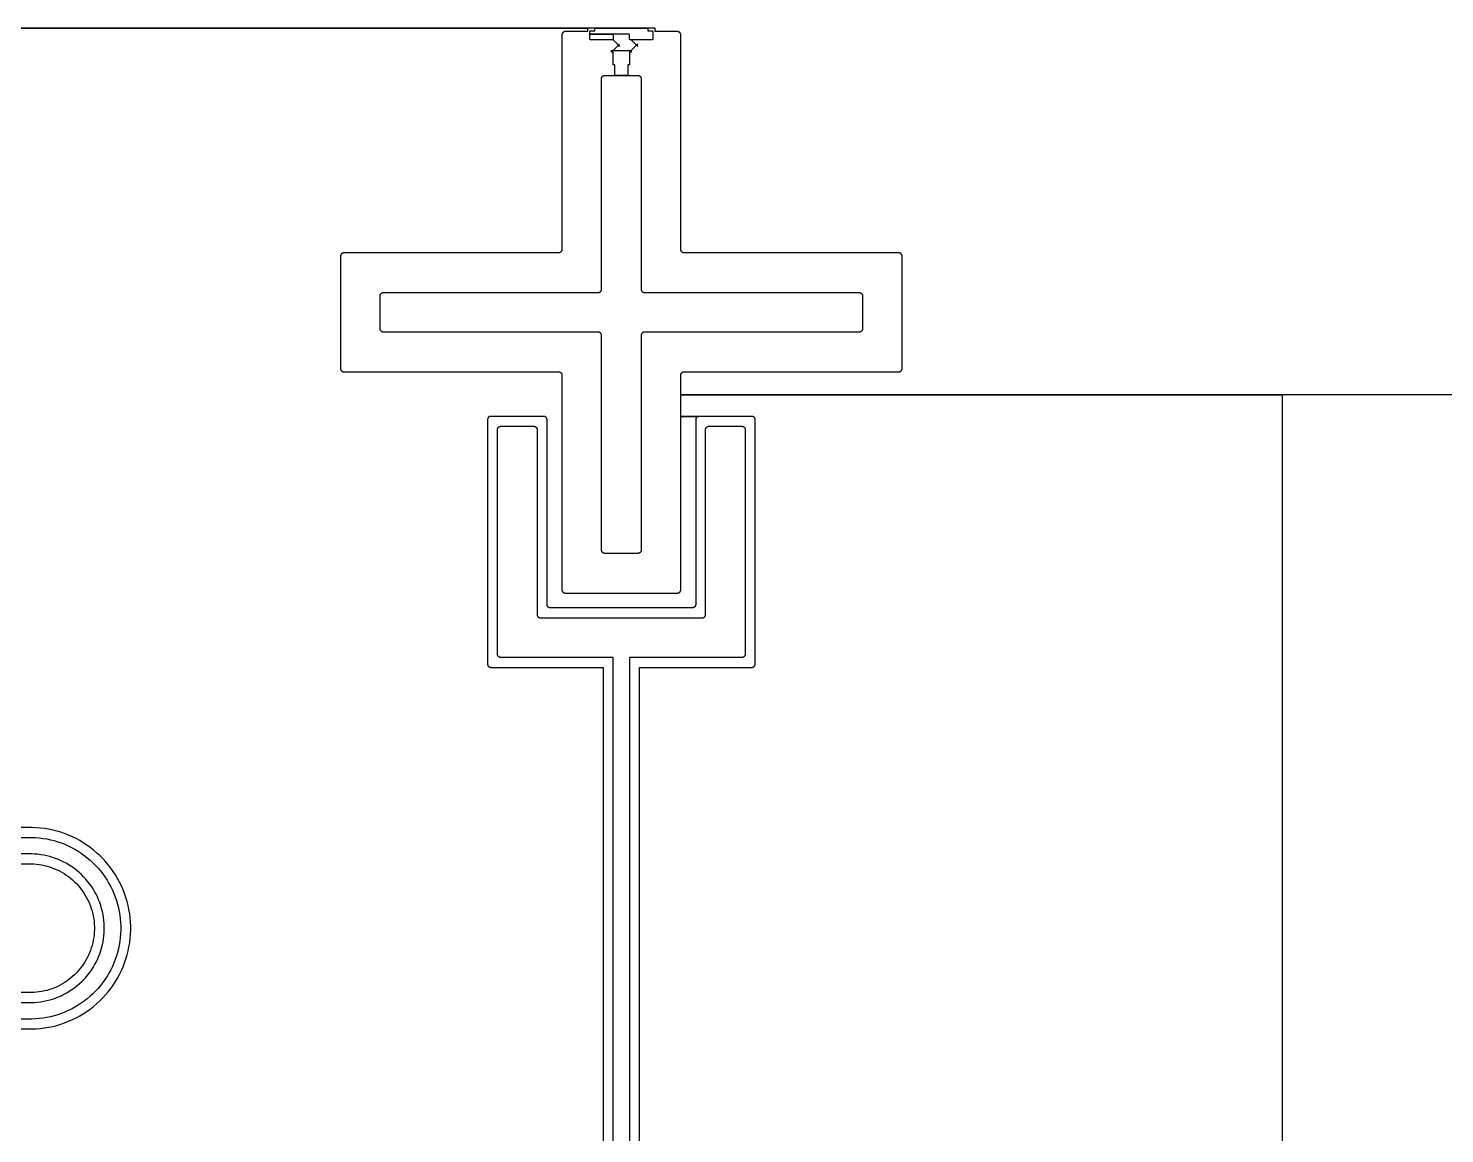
# Model space of a CAD drawing. Extents: x -3354 to 6958, y 9496 to 19808.
# Drawn here: x 4390 to 5247, y 15456 to 16125 of the extents above; entities that cross this region are included whole.
import ezdxf

# ---------------------------------------------------------------- set-up
doc = ezdxf.new("R2010")
doc.units = 0
doc.layers.add('L136D1_1t1_SIS_junction', color=2, linetype='CONTINUOUS')
doc.layers.add('L1D0', color=3, linetype='CONTINUOUS')

msp = doc.modelspace()

# ---------------------------------------------------------------- linework, layer by layer
at = {"layer": 'L136D1_1t1_SIS_junction'}
msp.add_lwpolyline([(4744.83, 16096.513), (4744.83, 16102.813), (4744.305, 16102.813), (4744.257, 16102.818), (4744.208, 16102.827), (4744.161, 16102.842), (4744.116, 16102.86), (4744.073, 16102.884), (4744.032, 16102.911), (4743.994, 16102.942), (4743.959, 16102.977), (4743.928, 16103.015), (4743.901, 16103.056), (4743.877, 16103.099), (4743.859, 16103.144), (4743.844, 16103.191), (4743.835, 16103.24), (4743.83, 16103.288), (4743.83, 16110.513), (4742.83, 16110.513), (4742.83, 16111.513), (4743.815, 16111.513), (4747.066, 16114.763), (4743.676, 16118.152), (4743.666, 16118.142), (4743.628, 16118.111), (4743.587, 16118.084), (4743.544, 16118.06), (4743.499, 16118.042), (4743.452, 16118.027), (4743.403, 16118.018), (4743.355, 16118.013), (4730.305, 16118.013), (4730.257, 16118.018), (4730.208, 16118.027), (4730.161, 16118.042), (4730.116, 16118.06), (4730.073, 16118.084), (4730.032, 16118.111), (4729.994, 16118.142), (4729.959, 16118.177), (4729.928, 16118.215), (4729.901, 16118.256), (4729.877, 16118.299), (4729.859, 16118.344), (4729.844, 16118.391), (4729.835, 16118.44), (4729.83, 16118.488), (4729.83, 16121.513), (4744.305, 16121.513), (4744.257, 16121.508), (4744.208, 16121.499), (4744.161, 16121.484), (4744.116, 16121.466), (4744.073, 16121.442), (4744.032, 16121.415), (4743.994, 16121.384), (4743.959, 16121.349), (4743.928, 16121.311), (4743.901, 16121.27), (4743.877, 16121.227), (4743.859, 16121.182), (4743.844, 16121.135), (4743.835, 16121.086), (4743.83, 16121.038), (4743.83, 16118.488), (4743.825, 16118.44), (4743.816, 16118.391), (4743.801, 16118.344), (4743.783, 16118.299), (4743.759, 16118.256), (4743.732, 16118.215), (4743.701, 16118.177), (4743.691, 16118.167), (4747.08, 16114.777), (4747.787, 16115.484), (4747.801, 16115.47), (4747.094, 16114.763), (4747.801, 16114.056), (4747.787, 16114.042), (4747.08, 16114.749), (4743.845, 16111.513), (4754.815, 16111.513), (4758.066, 16114.763), (4754.815, 16118.013), (4754.305, 16118.013), (4754.257, 16118.018), (4754.208, 16118.027), (4754.161, 16118.042), (4754.116, 16118.06), (4754.073, 16118.084), (4754.032, 16118.111), (4753.994, 16118.142), (4753.959, 16118.177), (4753.928, 16118.215), (4753.901, 16118.256), (4753.877, 16118.299), (4753.859, 16118.344), (4753.844, 16118.391), (4753.835, 16118.44), (4753.83, 16118.488), (4753.83, 16121.038), (4753.825, 16121.086), (4753.816, 16121.135), (4753.801, 16121.182), (4753.783, 16121.227), (4753.759, 16121.27), (4753.732, 16121.311), (4753.701, 16121.349), (4753.666, 16121.384), (4753.628, 16121.415), (4753.587, 16121.442), (4753.544, 16121.466), (4753.499, 16121.484), (4753.452, 16121.499), (4753.403, 16121.508), (4753.355, 16121.513), (4729.83, 16121.513), (4729.83, 16123.038), (4729.835, 16123.086), (4729.844, 16123.135), (4729.859, 16123.182), (4729.877, 16123.227), (4729.901, 16123.27), (4729.928, 16123.311), (4729.959, 16123.349), (4729.994, 16123.384), (4730.032, 16123.415), (4730.073, 16123.442), (4730.116, 16123.466), (4730.161, 16123.484), (4730.208, 16123.499), (4730.257, 16123.508), (4730.305, 16123.513), (4732.83, 16123.513), (4732.83, 16125.013), (4764.83, 16125.013), (4764.83, 16123.513), (4767.355, 16123.513), (4767.403, 16123.508), (4767.452, 16123.499), (4767.499, 16123.484), (4767.544, 16123.466), (4767.587, 16123.442), (4767.628, 16123.415), (4767.666, 16123.384), (4767.701, 16123.349), (4767.732, 16123.311), (4767.759, 16123.27), (4767.783, 16123.227), (4767.801, 16123.182), (4767.816, 16123.135), (4767.825, 16123.086), (4767.83, 16123.038), (4767.83, 16118.488), (4767.825, 16118.44), (4767.816, 16118.391), (4767.801, 16118.344), (4767.783, 16118.299), (4767.759, 16118.256), (4767.732, 16118.215), (4767.701, 16118.177), (4767.666, 16118.142), (4767.628, 16118.111), (4767.587, 16118.084), (4767.544, 16118.06), (4767.499, 16118.042), (4767.452, 16118.027), (4767.403, 16118.018), (4767.355, 16118.013), (4754.845, 16118.013), (4758.08, 16114.777), (4758.787, 16115.484), (4758.801, 16115.47), (4758.094, 16114.763), (4758.801, 16114.056), (4758.787, 16114.042), (4758.08, 16114.749), (4754.83, 16111.498), (4754.83, 16110.513), (4753.83, 16110.513), (4753.83, 16103.288), (4753.825, 16103.24), (4753.816, 16103.191), (4753.801, 16103.144), (4753.783, 16103.099), (4753.759, 16103.056), (4753.732, 16103.015), (4753.701, 16102.977), (4753.666, 16102.942), (4753.628, 16102.911), (4753.587, 16102.884), (4753.544, 16102.86), (4753.499, 16102.842), (4753.452, 16102.827), (4753.403, 16102.818), (4753.355, 16102.813), (4752.83, 16102.813), (4752.83, 16096.513)], close=True, dxfattribs=at)
at = {"layer": 'L1D0'}
for points in [[(6448.83, 15903.013), (4784.83, 15903.013), (4784.83, 15915.054), (4784.833, 15915.137), (4784.84, 15915.219), (4784.85, 15915.301), (4784.864, 15915.383), (4784.881, 15915.464), (4784.901, 15915.544), (4784.925, 15915.623), (4784.952, 15915.702), (4784.982, 15915.779), (4785.015, 15915.854), (4785.051, 15915.929), (4785.091, 15916.001), (4785.133, 15916.072), (4785.178, 15916.142), (4785.226, 15916.209), (4785.277, 15916.274), (4785.331, 15916.337), (4785.387, 15916.398), (4785.445, 15916.456), (4785.506, 15916.512), (4785.569, 15916.566), (4785.634, 15916.617), (4785.701, 15916.665), (4785.771, 15916.71), (4785.842, 15916.752), (4785.914, 15916.792), (4785.989, 15916.828), (4786.064, 15916.861), (4786.141, 15916.891), (4786.22, 15916.918), (4786.299, 15916.942), (4786.379, 15916.962), (4786.46, 15916.979), (4786.542, 15916.993), (4786.624, 15917.003), (4786.706, 15917.01), (4786.789, 15917.013), (4916.871, 15917.013), (4916.954, 15917.016), (4917.036, 15917.023), (4917.118, 15917.033), (4917.2, 15917.047), (4917.281, 15917.064), (4917.361, 15917.084), (4917.44, 15917.108), (4917.519, 15917.135), (4917.596, 15917.165), (4917.671, 15917.198), (4917.746, 15917.234), (4917.818, 15917.274), (4917.889, 15917.316), (4917.959, 15917.361), (4918.026, 15917.409), (4918.091, 15917.46), (4918.154, 15917.514), (4918.215, 15917.57), (4918.273, 15917.628), (4918.329, 15917.689), (4918.383, 15917.752), (4918.434, 15917.817), (4918.482, 15917.884), (4918.527, 15917.954), (4918.569, 15918.025), (4918.609, 15918.097), (4918.645, 15918.172), (4918.678, 15918.247), (4918.708, 15918.324), (4918.735, 15918.403), (4918.759, 15918.482), (4918.779, 15918.562), (4918.796, 15918.643), (4918.81, 15918.725), (4918.82, 15918.807), (4918.827, 15918.889), (4918.83, 15918.972), (4918.83, 15987.054), (4918.827, 15987.137), (4918.82, 15987.219), (4918.81, 15987.301), (4918.796, 15987.383), (4918.779, 15987.464), (4918.759, 15987.544), (4918.735, 15987.623), (4918.708, 15987.702), (4918.678, 15987.779), (4918.645, 15987.854), (4918.609, 15987.929), (4918.569, 15988.001), (4918.527, 15988.072), (4918.482, 15988.142), (4918.434, 15988.209), (4918.383, 15988.274), (4918.329, 15988.337), (4918.273, 15988.398), (4918.215, 15988.456), (4918.154, 15988.512), (4918.091, 15988.566), (4918.026, 15988.617), (4917.959, 15988.665), (4917.889, 15988.71), (4917.818, 15988.752), (4917.746, 15988.792), (4917.671, 15988.828), (4917.596, 15988.861), (4917.519, 15988.891), (4917.44, 15988.918), (4917.361, 15988.942), (4917.281, 15988.962), (4917.2, 15988.979), (4917.118, 15988.993), (4917.036, 15989.003), (4916.954, 15989.01), (4916.871, 15989.013), (4786.789, 15989.013), (4786.706, 15989.016), (4786.624, 15989.023), (4786.542, 15989.033), (4786.46, 15989.047), (4786.379, 15989.064), (4786.299, 15989.084), (4786.22, 15989.108), (4786.141, 15989.135), (4786.064, 15989.165), (4785.989, 15989.198), (4785.914, 15989.234), (4785.842, 15989.274), (4785.771, 15989.316), (4785.701, 15989.361), (4785.634, 15989.409), (4785.569, 15989.46), (4785.506, 15989.514), (4785.445, 15989.57), (4785.387, 15989.628), (4785.331, 15989.689), (4785.277, 15989.752), (4785.226, 15989.817), (4785.178, 15989.884), (4785.133, 15989.954), (4785.091, 15990.025), (4785.051, 15990.097), (4785.015, 15990.172), (4784.982, 15990.247), (4784.952, 15990.324), (4784.925, 15990.403), (4784.901, 15990.482), (4784.881, 15990.562), (4784.864, 15990.643), (4784.85, 15990.725), (4784.84, 15990.807), (4784.833, 15990.889), (4784.83, 15990.972), (4784.83, 16121.054), (4784.827, 16121.137), (4784.82, 16121.219), (4784.81, 16121.301), (4784.796, 16121.383), (4784.779, 16121.464), (4784.759, 16121.544), (4784.735, 16121.623), (4784.708, 16121.702), (4784.678, 16121.779), (4784.645, 16121.854), (4784.609, 16121.929), (4784.569, 16122.001), (4784.527, 16122.072), (4784.482, 16122.142), (4784.434, 16122.209), (4784.383, 16122.274), (4784.329, 16122.337), (4784.273, 16122.398), (4784.215, 16122.456), (4784.154, 16122.512), (4784.091, 16122.566), (4784.026, 16122.617), (4783.959, 16122.665), (4783.889, 16122.71), (4783.818, 16122.752), (4783.746, 16122.792), (4783.671, 16122.828), (4783.596, 16122.861), (4783.519, 16122.891), (4783.44, 16122.918), (4783.361, 16122.942), (4783.281, 16122.962), (4783.2, 16122.979), (4783.118, 16122.993), (4783.036, 16123.003), (4782.954, 16123.01), (4782.871, 16123.013), (4769.33, 16123.013), (4769.33, 16125.013), (-1190.17, 16125.013)], [(2769.33, 16125.013), (4728.33, 16125.013), (4728.33, 16123.013), (4714.789, 16123.013), (4714.706, 16123.01), (4714.624, 16123.003), (4714.542, 16122.993), (4714.46, 16122.979), (4714.379, 16122.962), (4714.299, 16122.942), (4714.22, 16122.918), (4714.141, 16122.891), (4714.064, 16122.861), (4713.989, 16122.828), (4713.914, 16122.792), (4713.842, 16122.752), (4713.771, 16122.71), (4713.701, 16122.665), (4713.634, 16122.617), (4713.569, 16122.566), (4713.506, 16122.512), (4713.445, 16122.456), (4713.387, 16122.398), (4713.331, 16122.337), (4713.277, 16122.274), (4713.226, 16122.209), (4713.178, 16122.142), (4713.133, 16122.072), (4713.091, 16122.001), (4713.051, 16121.929), (4713.015, 16121.854), (4712.982, 16121.779), (4712.952, 16121.702), (4712.925, 16121.623), (4712.901, 16121.544), (4712.881, 16121.464), (4712.864, 16121.383), (4712.85, 16121.301), (4712.84, 16121.219), (4712.833, 16121.137), (4712.83, 16121.054), (4712.83, 15990.972), (4712.827, 15990.889), (4712.82, 15990.807), (4712.81, 15990.725), (4712.796, 15990.643), (4712.779, 15990.562), (4712.759, 15990.482), (4712.735, 15990.403), (4712.708, 15990.324), (4712.678, 15990.247), (4712.645, 15990.172), (4712.609, 15990.097), (4712.569, 15990.025), (4712.527, 15989.954), (4712.482, 15989.884), (4712.434, 15989.817), (4712.383, 15989.752), (4712.329, 15989.689), (4712.273, 15989.628), (4712.215, 15989.57), (4712.154, 15989.514), (4712.091, 15989.46), (4712.026, 15989.409), (4711.959, 15989.361), (4711.889, 15989.316), (4711.818, 15989.274), (4711.746, 15989.234), (4711.671, 15989.198), (4711.596, 15989.165), (4711.519, 15989.135), (4711.44, 15989.108), (4711.361, 15989.084), (4711.281, 15989.064), (4711.2, 15989.047), (4711.118, 15989.033), (4711.036, 15989.023), (4710.954, 15989.016), (4710.871, 15989.013), (4580.789, 15989.013), (4580.706, 15989.01), (4580.624, 15989.003), (4580.542, 15988.993), (4580.46, 15988.979), (4580.379, 15988.962), (4580.299, 15988.942), (4580.22, 15988.918), (4580.141, 15988.891), (4580.064, 15988.861), (4579.989, 15988.828), (4579.914, 15988.792), (4579.842, 15988.752), (4579.771, 15988.71), (4579.701, 15988.665), (4579.634, 15988.617), (4579.569, 15988.566), (4579.506, 15988.512), (4579.445, 15988.456), (4579.387, 15988.398), (4579.331, 15988.337), (4579.277, 15988.274), (4579.226, 15988.209), (4579.178, 15988.142), (4579.133, 15988.072), (4579.091, 15988.001), (4579.051, 15987.929), (4579.015, 15987.854), (4578.982, 15987.779), (4578.952, 15987.702), (4578.925, 15987.623), (4578.901, 15987.544), (4578.881, 15987.464), (4578.864, 15987.383), (4578.85, 15987.301), (4578.84, 15987.219), (4578.833, 15987.137), (4578.83, 15987.054), (4578.83, 15918.972), (4578.833, 15918.889), (4578.84, 15918.807), (4578.85, 15918.725), (4578.864, 15918.643), (4578.881, 15918.562), (4578.901, 15918.482), (4578.925, 15918.403), (4578.952, 15918.324), (4578.982, 15918.247), (4579.015, 15918.172), (4579.051, 15918.097), (4579.091, 15918.025), (4579.133, 15917.954), (4579.178, 15917.884), (4579.226, 15917.817), (4579.277, 15917.752), (4579.331, 15917.689), (4579.387, 15917.628), (4579.445, 15917.57), (4579.506, 15917.514), (4579.569, 15917.46), (4579.634, 15917.409), (4579.701, 15917.361), (4579.771, 15917.316), (4579.842, 15917.274), (4579.914, 15917.234), (4579.989, 15917.198), (4580.064, 15917.165), (4580.141, 15917.135), (4580.22, 15917.108), (4580.299, 15917.084), (4580.379, 15917.064), (4580.46, 15917.047), (4580.542, 15917.033), (4580.624, 15917.023), (4580.706, 15917.016), (4580.789, 15917.013), (4710.871, 15917.013), (4710.954, 15917.01), (4711.036, 15917.003), (4711.118, 15916.993), (4711.2, 15916.979), (4711.281, 15916.962), (4711.361, 15916.942), (4711.44, 15916.918), (4711.519, 15916.891), (4711.596, 15916.861), (4711.671, 15916.828), (4711.746, 15916.792), (4711.818, 15916.752), (4711.889, 15916.71), (4711.959, 15916.665), (4712.026, 15916.617), (4712.091, 15916.566), (4712.154, 15916.512), (4712.215, 15916.456), (4712.273, 15916.398), (4712.329, 15916.337), (4712.383, 15916.274), (4712.434, 15916.209), (4712.482, 15916.142), (4712.527, 15916.072), (4712.569, 15916.001), (4712.609, 15915.929), (4712.645, 15915.854), (4712.678, 15915.779), (4712.708, 15915.702), (4712.735, 15915.623), (4712.759, 15915.544), (4712.779, 15915.464), (4712.796, 15915.383), (4712.81, 15915.301), (4712.82, 15915.219), (4712.827, 15915.137), (4712.83, 15915.054), (4712.83, 15784.972), (4712.833, 15784.889), (4712.84, 15784.807), (4712.85, 15784.725), (4712.864, 15784.643), (4712.881, 15784.562), (4712.901, 15784.482), (4712.925, 15784.403), (4712.952, 15784.324), (4712.982, 15784.247), (4713.015, 15784.172), (4713.051, 15784.097), (4713.091, 15784.025), (4713.133, 15783.954), (4713.178, 15783.884), (4713.226, 15783.817), (4713.277, 15783.752), (4713.331, 15783.689), (4713.387, 15783.628), (4713.445, 15783.57), (4713.506, 15783.514), (4713.569, 15783.46), (4713.634, 15783.409), (4713.701, 15783.361), (4713.771, 15783.316), (4713.842, 15783.274), (4713.914, 15783.234), (4713.989, 15783.198), (4714.064, 15783.165), (4714.141, 15783.135), (4714.22, 15783.108), (4714.299, 15783.084), (4714.379, 15783.064), (4714.46, 15783.047), (4714.542, 15783.033), (4714.624, 15783.023), (4714.706, 15783.016), (4714.789, 15783.013), (4782.871, 15783.013), (4782.954, 15783.016), (4783.036, 15783.023), (4783.118, 15783.033), (4783.2, 15783.047), (4783.281, 15783.064), (4783.361, 15783.084), (4783.44, 15783.108), (4783.519, 15783.135), (4783.596, 15783.165), (4783.671, 15783.198), (4783.746, 15783.234), (4783.818, 15783.274), (4783.889, 15783.316), (4783.959, 15783.361), (4784.026, 15783.409), (4784.091, 15783.46), (4784.154, 15783.514), (4784.215, 15783.57), (4784.273, 15783.628), (4784.329, 15783.689), (4784.383, 15783.752), (4784.434, 15783.817), (4784.482, 15783.884), (4784.527, 15783.954), (4784.569, 15784.025), (4784.609, 15784.097), (4784.645, 15784.172), (4784.678, 15784.247), (4784.708, 15784.324), (4784.735, 15784.403), (4784.759, 15784.482), (4784.779, 15784.562), (4784.796, 15784.643), (4784.81, 15784.725), (4784.82, 15784.807), (4784.827, 15784.889), (4784.83, 15784.972), (4784.83, 15890.013), (4795.789, 15890.013), (4795.706, 15890.01), (4795.624, 15890.003), (4795.542, 15889.993), (4795.46, 15889.979), (4795.379, 15889.962), (4795.299, 15889.942), (4795.22, 15889.918), (4795.141, 15889.891), (4795.064, 15889.861), (4794.989, 15889.828), (4794.914, 15889.792), (4794.842, 15889.752), (4794.771, 15889.71), (4794.701, 15889.665), (4794.634, 15889.617), (4794.569, 15889.566), (4794.506, 15889.512), (4794.445, 15889.456), (4794.387, 15889.398), (4794.331, 15889.337), (4794.277, 15889.274), (4794.226, 15889.209), (4794.178, 15889.142), (4794.133, 15889.072), (4794.091, 15889.001), (4794.051, 15888.929), (4794.015, 15888.854), (4793.982, 15888.779), (4793.952, 15888.702), (4793.925, 15888.623), (4793.901, 15888.544), (4793.881, 15888.464), (4793.864, 15888.383), (4793.85, 15888.301), (4793.84, 15888.219), (4793.833, 15888.137), (4793.83, 15888.054), (4793.83, 15775.972), (4793.827, 15775.889), (4793.82, 15775.807), (4793.81, 15775.725), (4793.796, 15775.643), (4793.779, 15775.562), (4793.759, 15775.482), (4793.735, 15775.403), (4793.708, 15775.324), (4793.678, 15775.247), (4793.645, 15775.172), (4793.609, 15775.097), (4793.569, 15775.025), (4793.527, 15774.954), (4793.482, 15774.884), (4793.434, 15774.817), (4793.383, 15774.752), (4793.329, 15774.689), (4793.273, 15774.628), (4793.215, 15774.57), (4793.154, 15774.514), (4793.091, 15774.46), (4793.026, 15774.409), (4792.959, 15774.361), (4792.889, 15774.316), (4792.818, 15774.274), (4792.746, 15774.234), (4792.671, 15774.198), (4792.596, 15774.165), (4792.519, 15774.135), (4792.44, 15774.108), (4792.361, 15774.084), (4792.281, 15774.064), (4792.2, 15774.047), (4792.118, 15774.033), (4792.036, 15774.023), (4791.954, 15774.016), (4791.871, 15774.013), (4705.789, 15774.013), (4705.706, 15774.016), (4705.624, 15774.023), (4705.542, 15774.033), (4705.46, 15774.047), (4705.379, 15774.064), (4705.299, 15774.084), (4705.22, 15774.108), (4705.141, 15774.135), (4705.064, 15774.165), (4704.989, 15774.198), (4704.914, 15774.234), (4704.842, 15774.274), (4704.771, 15774.316), (4704.701, 15774.361), (4704.634, 15774.409), (4704.569, 15774.46), (4704.506, 15774.514), (4704.445, 15774.57), (4704.387, 15774.628), (4704.331, 15774.689), (4704.277, 15774.752), (4704.226, 15774.817), (4704.178, 15774.884), (4704.133, 15774.954), (4704.091, 15775.025), (4704.051, 15775.097), (4704.015, 15775.172), (4703.982, 15775.247), (4703.952, 15775.324), (4703.925, 15775.403), (4703.901, 15775.482), (4703.881, 15775.562), (4703.864, 15775.643), (4703.85, 15775.725), (4703.84, 15775.807), (4703.833, 15775.889), (4703.83, 15775.972), (4703.83, 15888.054), (4703.827, 15888.137), (4703.82, 15888.219), (4703.81, 15888.301), (4703.796, 15888.383), (4703.779, 15888.464), (4703.759, 15888.544), (4703.735, 15888.623), (4703.708, 15888.702), (4703.678, 15888.779), (4703.645, 15888.854), (4703.609, 15888.929), (4703.569, 15889.001), (4703.527, 15889.072), (4703.482, 15889.142), (4703.434, 15889.209), (4703.383, 15889.274), (4703.329, 15889.337), (4703.273, 15889.398), (4703.215, 15889.456), (4703.154, 15889.512), (4703.091, 15889.566), (4703.026, 15889.617), (4702.959, 15889.665), (4702.889, 15889.71), (4702.818, 15889.752), (4702.746, 15889.792), (4702.671, 15889.828), (4702.596, 15889.861), (4702.519, 15889.891), (4702.44, 15889.918), (4702.361, 15889.942), (4702.281, 15889.962), (4702.2, 15889.979), (4702.118, 15889.993), (4702.036, 15890.003), (4701.954, 15890.01), (4701.871, 15890.013), (4669.789, 15890.013), (4669.706, 15890.01), (4669.624, 15890.003), (4669.542, 15889.993), (4669.46, 15889.979), (4669.379, 15889.962), (4669.299, 15889.942), (4669.22, 15889.918), (4669.141, 15889.891), (4669.064, 15889.861), (4668.989, 15889.828), (4668.914, 15889.792), (4668.842, 15889.752), (4668.771, 15889.71), (4668.701, 15889.665), (4668.634, 15889.617), (4668.569, 15889.566), (4668.506, 15889.512), (4668.445, 15889.456), (4668.387, 15889.398), (4668.331, 15889.337), (4668.277, 15889.274), (4668.226, 15889.209), (4668.178, 15889.142), (4668.133, 15889.072), (4668.091, 15889.001), (4668.051, 15888.929), (4668.015, 15888.854), (4667.982, 15888.779), (4667.952, 15888.702), (4667.925, 15888.623), (4667.901, 15888.544), (4667.881, 15888.464), (4667.864, 15888.383), (4667.85, 15888.301), (4667.84, 15888.219), (4667.833, 15888.137), (4667.83, 15888.054), (4667.83, 15739.972), (4667.833, 15739.889), (4667.84, 15739.807), (4667.85, 15739.725), (4667.864, 15739.643), (4667.881, 15739.562), (4667.901, 15739.482), (4667.925, 15739.403), (4667.952, 15739.324), (4667.982, 15739.247), (4668.015, 15739.172), (4668.051, 15739.097), (4668.091, 15739.025), (4668.133, 15738.954), (4668.178, 15738.884), (4668.226, 15738.817), (4668.277, 15738.752), (4668.331, 15738.689), (4668.387, 15738.628), (4668.445, 15738.57), (4668.506, 15738.514), (4668.569, 15738.46), (4668.634, 15738.409), (4668.701, 15738.361), (4668.771, 15738.316), (4668.842, 15738.274), (4668.914, 15738.234), (4668.989, 15738.198), (4669.064, 15738.165), (4669.141, 15738.135), (4669.22, 15738.108), (4669.299, 15738.084), (4669.379, 15738.064), (4669.46, 15738.047), (4669.542, 15738.033), (4669.624, 15738.023), (4669.706, 15738.016), (4669.789, 15738.013), (4737.83, 15738.013), (4737.83, 14729.207)], [(4759.83, 14728.752), (4759.83, 15738.013), (4827.871, 15738.013), (4827.954, 15738.016), (4828.036, 15738.023), (4828.118, 15738.033), (4828.2, 15738.047), (4828.281, 15738.064), (4828.361, 15738.084), (4828.44, 15738.108), (4828.519, 15738.135), (4828.596, 15738.165), (4828.671, 15738.198), (4828.746, 15738.234), (4828.818, 15738.274), (4828.889, 15738.316), (4828.959, 15738.361), (4829.026, 15738.409), (4829.091, 15738.46), (4829.154, 15738.514), (4829.215, 15738.57), (4829.273, 15738.628), (4829.329, 15738.689), (4829.383, 15738.752), (4829.434, 15738.817), (4829.482, 15738.884), (4829.527, 15738.954), (4829.569, 15739.025), (4829.609, 15739.097), (4829.645, 15739.172), (4829.678, 15739.247), (4829.708, 15739.324), (4829.735, 15739.403), (4829.759, 15739.482), (4829.779, 15739.562), (4829.796, 15739.643), (4829.81, 15739.725), (4829.82, 15739.807), (4829.827, 15739.889), (4829.83, 15739.972), (4829.83, 15888.054), (4829.827, 15888.137), (4829.82, 15888.219), (4829.81, 15888.301), (4829.796, 15888.383), (4829.779, 15888.464), (4829.759, 15888.544), (4829.735, 15888.623), (4829.708, 15888.702), (4829.678, 15888.779), (4829.645, 15888.854), (4829.609, 15888.929), (4829.569, 15889.001), (4829.527, 15889.072), (4829.482, 15889.142), (4829.434, 15889.209), (4829.383, 15889.274), (4829.329, 15889.337), (4829.273, 15889.398), (4829.215, 15889.456), (4829.154, 15889.512), (4829.091, 15889.566), (4829.026, 15889.617), (4828.959, 15889.665), (4828.889, 15889.71), (4828.818, 15889.752), (4828.746, 15889.792), (4828.671, 15889.828), (4828.596, 15889.861), (4828.519, 15889.891), (4828.44, 15889.918), (4828.361, 15889.942), (4828.281, 15889.962), (4828.2, 15889.979), (4828.118, 15889.993), (4828.036, 15890.003), (4827.954, 15890.01), (4827.871, 15890.013), (4784.83, 15890.013), (4784.83, 15903.013), (5148.83, 15903.013), (5148.83, 13403.013)], [(4743.83, 14729.083), (4743.83, 15744.013), (4675.789, 15744.013), (4675.706, 15744.016), (4675.624, 15744.023), (4675.542, 15744.033), (4675.46, 15744.047), (4675.379, 15744.064), (4675.299, 15744.084), (4675.22, 15744.108), (4675.141, 15744.135), (4675.064, 15744.165), (4674.989, 15744.198), (4674.914, 15744.234), (4674.842, 15744.274), (4674.771, 15744.316), (4674.701, 15744.361), (4674.634, 15744.409), (4674.569, 15744.46), (4674.506, 15744.514), (4674.445, 15744.57), (4674.387, 15744.628), (4674.331, 15744.689), (4674.277, 15744.752), (4674.226, 15744.817), (4674.178, 15744.884), (4674.133, 15744.954), (4674.091, 15745.025), (4674.051, 15745.097), (4674.015, 15745.172), (4673.982, 15745.247), (4673.952, 15745.324), (4673.925, 15745.403), (4673.901, 15745.482), (4673.881, 15745.562), (4673.864, 15745.643), (4673.85, 15745.725), (4673.84, 15745.807), (4673.833, 15745.889), (4673.83, 15745.972), (4673.83, 15882.054), (4673.833, 15882.137), (4673.84, 15882.219), (4673.85, 15882.301), (4673.864, 15882.383), (4673.881, 15882.464), (4673.901, 15882.544), (4673.925, 15882.623), (4673.952, 15882.702), (4673.982, 15882.779), (4674.015, 15882.854), (4674.051, 15882.929), (4674.091, 15883.001), (4674.133, 15883.072), (4674.178, 15883.142), (4674.226, 15883.209), (4674.277, 15883.274), (4674.331, 15883.337), (4674.387, 15883.398), (4674.445, 15883.456), (4674.506, 15883.512), (4674.569, 15883.566), (4674.634, 15883.617), (4674.701, 15883.665), (4674.771, 15883.71), (4674.842, 15883.752), (4674.914, 15883.792), (4674.989, 15883.828), (4675.064, 15883.861), (4675.141, 15883.891), (4675.22, 15883.918), (4675.299, 15883.942), (4675.379, 15883.962), (4675.46, 15883.979), (4675.542, 15883.993), (4675.624, 15884.003), (4675.706, 15884.01), (4675.789, 15884.013), (4695.871, 15884.013), (4695.954, 15884.01), (4696.036, 15884.003), (4696.118, 15883.993), (4696.2, 15883.979), (4696.281, 15883.962), (4696.361, 15883.942), (4696.44, 15883.918), (4696.519, 15883.891), (4696.596, 15883.861), (4696.671, 15883.828), (4696.746, 15883.792), (4696.818, 15883.752), (4696.889, 15883.71), (4696.959, 15883.665), (4697.026, 15883.617), (4697.091, 15883.566), (4697.154, 15883.512), (4697.215, 15883.456), (4697.273, 15883.398), (4697.329, 15883.337), (4697.383, 15883.274), (4697.434, 15883.209), (4697.482, 15883.142), (4697.527, 15883.072), (4697.569, 15883.001), (4697.609, 15882.929), (4697.645, 15882.854), (4697.678, 15882.779), (4697.708, 15882.702), (4697.735, 15882.623), (4697.759, 15882.544), (4697.779, 15882.464), (4697.796, 15882.383), (4697.81, 15882.301), (4697.82, 15882.219), (4697.827, 15882.137), (4697.83, 15882.054), (4697.83, 15769.972), (4697.833, 15769.889), (4697.84, 15769.807), (4697.85, 15769.725), (4697.864, 15769.643), (4697.881, 15769.562), (4697.901, 15769.482), (4697.925, 15769.403), (4697.952, 15769.324), (4697.982, 15769.247), (4698.015, 15769.172), (4698.051, 15769.097), (4698.091, 15769.025), (4698.133, 15768.954), (4698.178, 15768.884), (4698.226, 15768.817), (4698.277, 15768.752), (4698.331, 15768.689), (4698.387, 15768.628), (4698.445, 15768.57), (4698.506, 15768.514), (4698.569, 15768.46), (4698.634, 15768.409), (4698.701, 15768.361), (4698.771, 15768.316), (4698.842, 15768.274), (4698.914, 15768.234), (4698.989, 15768.198), (4699.064, 15768.165), (4699.141, 15768.135), (4699.22, 15768.108), (4699.299, 15768.084), (4699.379, 15768.064), (4699.46, 15768.047), (4699.542, 15768.033), (4699.624, 15768.023), (4699.706, 15768.016), (4699.789, 15768.013), (4797.871, 15768.013), (4797.954, 15768.016), (4798.036, 15768.023), (4798.118, 15768.033), (4798.2, 15768.047), (4798.281, 15768.064), (4798.361, 15768.084), (4798.44, 15768.108), (4798.519, 15768.135), (4798.596, 15768.165), (4798.671, 15768.198), (4798.746, 15768.234), (4798.818, 15768.274), (4798.889, 15768.316), (4798.959, 15768.361), (4799.026, 15768.409), (4799.091, 15768.46), (4799.154, 15768.514), (4799.215, 15768.57), (4799.273, 15768.628), (4799.329, 15768.689), (4799.383, 15768.752), (4799.434, 15768.817), (4799.482, 15768.884), (4799.527, 15768.954), (4799.569, 15769.025), (4799.609, 15769.097), (4799.645, 15769.172), (4799.678, 15769.247), (4799.708, 15769.324), (4799.735, 15769.403), (4799.759, 15769.482), (4799.779, 15769.562), (4799.796, 15769.643), (4799.81, 15769.725), (4799.82, 15769.807), (4799.827, 15769.889), (4799.83, 15769.972), (4799.83, 15882.054), (4799.833, 15882.137), (4799.84, 15882.219), (4799.85, 15882.301), (4799.864, 15882.383), (4799.881, 15882.464), (4799.901, 15882.544), (4799.925, 15882.623), (4799.952, 15882.702), (4799.982, 15882.779), (4800.015, 15882.854), (4800.051, 15882.929), (4800.091, 15883.001), (4800.133, 15883.072), (4800.178, 15883.142), (4800.226, 15883.209), (4800.277, 15883.274), (4800.331, 15883.337), (4800.387, 15883.398), (4800.445, 15883.456), (4800.506, 15883.512), (4800.569, 15883.566), (4800.634, 15883.617), (4800.701, 15883.665), (4800.771, 15883.71), (4800.842, 15883.752), (4800.914, 15883.792), (4800.989, 15883.828), (4801.064, 15883.861), (4801.141, 15883.891), (4801.22, 15883.918), (4801.299, 15883.942), (4801.379, 15883.962), (4801.46, 15883.979), (4801.542, 15883.993), (4801.624, 15884.003), (4801.706, 15884.01), (4801.789, 15884.013), (4821.871, 15884.013), (4821.954, 15884.01), (4822.036, 15884.003), (4822.118, 15883.993), (4822.2, 15883.979), (4822.281, 15883.962), (4822.361, 15883.942), (4822.44, 15883.918), (4822.519, 15883.891), (4822.596, 15883.861), (4822.671, 15883.828), (4822.746, 15883.792), (4822.818, 15883.752), (4822.889, 15883.71), (4822.959, 15883.665), (4823.026, 15883.617), (4823.091, 15883.566), (4823.154, 15883.512), (4823.215, 15883.456), (4823.273, 15883.398), (4823.329, 15883.337), (4823.383, 15883.274), (4823.434, 15883.209), (4823.482, 15883.142), (4823.527, 15883.072), (4823.569, 15883.001), (4823.609, 15882.929), (4823.645, 15882.854), (4823.678, 15882.779), (4823.708, 15882.702), (4823.735, 15882.623), (4823.759, 15882.544), (4823.779, 15882.464), (4823.796, 15882.383), (4823.81, 15882.301), (4823.82, 15882.219), (4823.827, 15882.137), (4823.83, 15882.054), (4823.83, 15745.972), (4823.827, 15745.889), (4823.82, 15745.807), (4823.81, 15745.725), (4823.796, 15745.643), (4823.779, 15745.562), (4823.759, 15745.482), (4823.735, 15745.403), (4823.708, 15745.324), (4823.678, 15745.247), (4823.645, 15745.172), (4823.609, 15745.097), (4823.569, 15745.025), (4823.527, 15744.954), (4823.482, 15744.884), (4823.434, 15744.817), (4823.383, 15744.752), (4823.329, 15744.689), (4823.273, 15744.628), (4823.215, 15744.57), (4823.154, 15744.514), (4823.091, 15744.46), (4823.026, 15744.409), (4822.959, 15744.361), (4822.889, 15744.316), (4822.818, 15744.274), (4822.746, 15744.234), (4822.671, 15744.198), (4822.596, 15744.165), (4822.519, 15744.135), (4822.44, 15744.108), (4822.361, 15744.084), (4822.281, 15744.064), (4822.2, 15744.047), (4822.118, 15744.033), (4822.036, 15744.023), (4821.954, 15744.016), (4821.871, 15744.013), (4753.83, 15744.013), (4753.83, 14728.876)], [(4297.9, 15635.013), (4391.916, 15635.013), (4394.188, 15634.919), (4396.454, 15634.731), (4398.71, 15634.45), (4400.953, 15634.076), (4403.179, 15633.609), (4405.383, 15633.051), (4407.562, 15632.402), (4409.713, 15631.664), (4411.831, 15630.837), (4413.913, 15629.924), (4415.956, 15628.925), (4417.956, 15627.843), (4419.909, 15626.679), (4421.813, 15625.435), (4423.664, 15624.114), (4425.458, 15622.717), (4427.193, 15621.248), (4428.866, 15619.708), (4430.474, 15618.1), (4432.014, 15616.427), (4433.483, 15614.692), (4434.88, 15612.898), (4436.201, 15611.047), (4437.445, 15609.143), (4438.609, 15607.19), (4439.691, 15605.19), (4440.69, 15603.147), (4441.603, 15601.065), (4442.43, 15598.947), (4443.168, 15596.796), (4443.817, 15594.617), (4444.375, 15592.413), (4444.842, 15590.187), (4445.216, 15587.944), (4445.497, 15585.688), (4445.685, 15583.422), (4445.779, 15581.15), (4445.779, 15578.876), (4445.685, 15576.604), (4445.497, 15574.338), (4445.216, 15572.082), (4444.842, 15569.839), (4444.375, 15567.613), (4443.817, 15565.409), (4443.168, 15563.23), (4442.43, 15561.079), (4441.603, 15558.961), (4440.69, 15556.879), (4439.691, 15554.836), (4438.609, 15552.836), (4437.445, 15550.883), (4436.201, 15548.979), (4434.88, 15547.128), (4433.483, 15545.334), (4432.014, 15543.599), (4430.474, 15541.926), (4428.866, 15540.318), (4427.193, 15538.778), (4425.458, 15537.309), (4423.664, 15535.912), (4421.813, 15534.591), (4419.909, 15533.347), (4417.956, 15532.183), (4415.956, 15531.101), (4413.913, 15530.102), (4411.831, 15529.189), (4409.713, 15528.362), (4407.562, 15527.624), (4405.383, 15526.975), (4403.179, 15526.417), (4400.953, 15525.95), (4398.71, 15525.576), (4396.454, 15525.295), (4394.188, 15525.107), (4391.916, 15525.013), (4105.951, 15525.013)], [(4106.075, 15519.013), (4392.04, 15519.013), (4394.56, 15519.117), (4397.073, 15519.325), (4399.576, 15519.637), (4402.063, 15520.053), (4404.531, 15520.57), (4406.976, 15521.189), (4409.393, 15521.909), (4411.778, 15522.728), (4414.128, 15523.644), (4416.437, 15524.657), (4418.703, 15525.765), (4420.921, 15526.965), (4423.087, 15528.256), (4425.198, 15529.636), (4427.251, 15531.101), (4429.241, 15532.65), (4431.165, 15534.28), (4433.021, 15535.988), (4434.804, 15537.771), (4436.512, 15539.627), (4438.142, 15541.551), (4439.691, 15543.541), (4441.156, 15545.594), (4442.536, 15547.705), (4443.827, 15549.871), (4445.027, 15552.089), (4446.135, 15554.355), (4447.148, 15556.664), (4448.064, 15559.014), (4448.883, 15561.399), (4449.603, 15563.816), (4450.222, 15566.261), (4450.739, 15568.729), (4451.155, 15571.216), (4451.467, 15573.719), (4451.675, 15576.232), (4451.779, 15578.752), (4451.779, 15581.274), (4451.675, 15583.794), (4451.467, 15586.307), (4451.155, 15588.81), (4450.739, 15591.297), (4450.222, 15593.765), (4449.603, 15596.21), (4448.883, 15598.627), (4448.064, 15601.012), (4447.148, 15603.362), (4446.135, 15605.671), (4445.027, 15607.937), (4443.827, 15610.155), (4442.536, 15612.321), (4441.156, 15614.432), (4439.691, 15616.485), (4438.142, 15618.475), (4436.512, 15620.399), (4434.804, 15622.255), (4433.021, 15624.038), (4431.165, 15625.746), (4429.241, 15627.376), (4427.251, 15628.925), (4425.198, 15630.39), (4423.087, 15631.77), (4420.921, 15633.061), (4418.703, 15634.261), (4416.437, 15635.369), (4414.128, 15636.382), (4411.778, 15637.298), (4409.393, 15638.117), (4406.976, 15638.837), (4404.531, 15639.456), (4402.063, 15639.973), (4399.576, 15640.389), (4397.073, 15640.701), (4394.56, 15640.909), (4392.04, 15641.013), (4298.024, 15641.013)], [(4105.744, 15535.013), (4391.709, 15535.013), (4393.568, 15535.09), (4395.422, 15535.244), (4397.268, 15535.474), (4399.103, 15535.78), (4400.924, 15536.162), (4402.728, 15536.618), (4404.511, 15537.149), (4406.27, 15537.753), (4408.003, 15538.43), (4409.707, 15539.177), (4411.379, 15539.994), (4413.015, 15540.879), (4414.613, 15541.832), (4416.17, 15542.849), (4417.685, 15543.93), (4419.153, 15545.073), (4420.572, 15546.275), (4421.941, 15547.535), (4423.257, 15548.851), (4424.517, 15550.22), (4425.719, 15551.639), (4426.862, 15553.107), (4427.943, 15554.622), (4428.96, 15556.179), (4429.913, 15557.777), (4430.798, 15559.413), (4431.615, 15561.085), (4432.362, 15562.789), (4433.039, 15564.522), (4433.643, 15566.281), (4434.174, 15568.064), (4434.63, 15569.868), (4435.012, 15571.689), (4435.318, 15573.524), (4435.548, 15575.37), (4435.702, 15577.224), (4435.779, 15579.083), (4435.779, 15580.943), (4435.702, 15582.802), (4435.548, 15584.656), (4435.318, 15586.502), (4435.012, 15588.337), (4434.63, 15590.158), (4434.174, 15591.962), (4433.643, 15593.745), (4433.039, 15595.504), (4432.362, 15597.237), (4431.615, 15598.941), (4430.798, 15600.613), (4429.913, 15602.249), (4428.96, 15603.847), (4427.943, 15605.404), (4426.862, 15606.919), (4425.719, 15608.387), (4424.517, 15609.806), (4423.257, 15611.175), (4421.941, 15612.491), (4420.572, 15613.751), (4419.153, 15614.953), (4417.685, 15616.096), (4416.17, 15617.177), (4414.613, 15618.194), (4413.015, 15619.147), (4411.379, 15620.032), (4409.707, 15620.849), (4408.003, 15621.596), (4406.27, 15622.273), (4404.511, 15622.877), (4402.728, 15623.408), (4400.924, 15623.864), (4399.103, 15624.246), (4397.268, 15624.552), (4395.422, 15624.782), (4393.568, 15624.936), (4391.709, 15625.013), (4297.693, 15625.013)], [(4297.569, 15619.013), (4391.585, 15619.013), (4393.196, 15618.946), (4394.803, 15618.813), (4396.403, 15618.614), (4397.993, 15618.348), (4399.571, 15618.018), (4401.134, 15617.622), (4402.68, 15617.162), (4404.205, 15616.638), (4405.707, 15616.052), (4407.183, 15615.404), (4408.632, 15614.696), (4410.05, 15613.929), (4411.435, 15613.103), (4412.785, 15612.222), (4414.097, 15611.285), (4415.369, 15610.294), (4416.6, 15609.252), (4417.786, 15608.16), (4418.926, 15607.02), (4420.018, 15605.834), (4421.06, 15604.603), (4422.051, 15603.331), (4422.988, 15602.019), (4423.869, 15600.669), (4424.695, 15599.284), (4425.462, 15597.866), (4426.17, 15596.417), (4426.818, 15594.941), (4427.404, 15593.439), (4427.928, 15591.914), (4428.388, 15590.368), (4428.784, 15588.805), (4429.114, 15587.227), (4429.38, 15585.637), (4429.579, 15584.037), (4429.712, 15582.43), (4429.779, 15580.819), (4429.779, 15579.207), (4429.712, 15577.596), (4429.579, 15575.989), (4429.38, 15574.389), (4429.114, 15572.799), (4428.784, 15571.221), (4428.388, 15569.658), (4427.928, 15568.112), (4427.404, 15566.587), (4426.818, 15565.085), (4426.17, 15563.609), (4425.462, 15562.16), (4424.695, 15560.742), (4423.869, 15559.357), (4422.988, 15558.007), (4422.051, 15556.695), (4421.06, 15555.423), (4420.018, 15554.192), (4418.926, 15553.006), (4417.786, 15551.866), (4416.6, 15550.774), (4415.369, 15549.732), (4414.097, 15548.741), (4412.785, 15547.804), (4411.435, 15546.923), (4410.05, 15546.097), (4408.632, 15545.33), (4407.183, 15544.622), (4405.707, 15543.974), (4404.205, 15543.388), (4402.68, 15542.864), (4401.134, 15542.404), (4399.571, 15542.008), (4397.993, 15541.678), (4396.403, 15541.412), (4394.803, 15541.213), (4393.196, 15541.08), (4391.585, 15541.013), (4105.62, 15541.013)]]:
    msp.add_lwpolyline(points, dxfattribs=at)
msp.add_lwpolyline([(4738.789, 15807.013), (4738.706, 15807.016), (4738.624, 15807.023), (4738.542, 15807.033), (4738.46, 15807.047), (4738.379, 15807.064), (4738.299, 15807.084), (4738.22, 15807.108), (4738.141, 15807.135), (4738.064, 15807.165), (4737.989, 15807.198), (4737.914, 15807.234), (4737.842, 15807.274), (4737.771, 15807.316), (4737.701, 15807.361), (4737.634, 15807.409), (4737.569, 15807.46), (4737.506, 15807.514), (4737.445, 15807.57), (4737.387, 15807.628), (4737.331, 15807.689), (4737.277, 15807.752), (4737.226, 15807.817), (4737.178, 15807.884), (4737.133, 15807.954), (4737.091, 15808.025), (4737.051, 15808.097), (4737.015, 15808.172), (4736.982, 15808.247), (4736.952, 15808.324), (4736.925, 15808.403), (4736.901, 15808.482), (4736.881, 15808.562), (4736.864, 15808.643), (4736.85, 15808.725), (4736.84, 15808.807), (4736.833, 15808.889), (4736.83, 15808.972), (4736.83, 15939.054), (4736.827, 15939.137), (4736.82, 15939.219), (4736.81, 15939.301), (4736.796, 15939.383), (4736.779, 15939.464), (4736.759, 15939.544), (4736.735, 15939.623), (4736.708, 15939.702), (4736.678, 15939.779), (4736.645, 15939.854), (4736.609, 15939.929), (4736.569, 15940.001), (4736.527, 15940.072), (4736.482, 15940.142), (4736.434, 15940.209), (4736.383, 15940.274), (4736.329, 15940.337), (4736.273, 15940.398), (4736.215, 15940.456), (4736.154, 15940.512), (4736.091, 15940.566), (4736.026, 15940.617), (4735.959, 15940.665), (4735.889, 15940.71), (4735.818, 15940.752), (4735.746, 15940.792), (4735.671, 15940.828), (4735.596, 15940.861), (4735.519, 15940.891), (4735.44, 15940.918), (4735.361, 15940.942), (4735.281, 15940.962), (4735.2, 15940.979), (4735.118, 15940.993), (4735.036, 15941.003), (4734.954, 15941.01), (4734.871, 15941.013), (4604.789, 15941.013), (4604.706, 15941.016), (4604.624, 15941.023), (4604.542, 15941.033), (4604.46, 15941.047), (4604.379, 15941.064), (4604.299, 15941.084), (4604.22, 15941.108), (4604.141, 15941.135), (4604.064, 15941.165), (4603.989, 15941.198), (4603.914, 15941.234), (4603.842, 15941.274), (4603.771, 15941.316), (4603.701, 15941.361), (4603.634, 15941.409), (4603.569, 15941.46), (4603.506, 15941.514), (4603.445, 15941.57), (4603.387, 15941.628), (4603.331, 15941.689), (4603.277, 15941.752), (4603.226, 15941.817), (4603.178, 15941.884), (4603.133, 15941.954), (4603.091, 15942.025), (4603.051, 15942.097), (4603.015, 15942.172), (4602.982, 15942.247), (4602.952, 15942.324), (4602.925, 15942.403), (4602.901, 15942.482), (4602.881, 15942.562), (4602.864, 15942.643), (4602.85, 15942.725), (4602.84, 15942.807), (4602.833, 15942.889), (4602.83, 15942.972), (4602.83, 15963.054), (4602.833, 15963.137), (4602.84, 15963.219), (4602.85, 15963.301), (4602.864, 15963.383), (4602.881, 15963.464), (4602.901, 15963.544), (4602.925, 15963.623), (4602.952, 15963.702), (4602.982, 15963.779), (4603.015, 15963.854), (4603.051, 15963.929), (4603.091, 15964.001), (4603.133, 15964.072), (4603.178, 15964.142), (4603.226, 15964.209), (4603.277, 15964.274), (4603.331, 15964.337), (4603.387, 15964.398), (4603.445, 15964.456), (4603.506, 15964.512), (4603.569, 15964.566), (4603.634, 15964.617), (4603.701, 15964.665), (4603.771, 15964.71), (4603.842, 15964.752), (4603.914, 15964.792), (4603.989, 15964.828), (4604.064, 15964.861), (4604.141, 15964.891), (4604.22, 15964.918), (4604.299, 15964.942), (4604.379, 15964.962), (4604.46, 15964.979), (4604.542, 15964.993), (4604.624, 15965.003), (4604.706, 15965.01), (4604.789, 15965.013), (4734.871, 15965.013), (4734.954, 15965.016), (4735.036, 15965.023), (4735.118, 15965.033), (4735.2, 15965.047), (4735.281, 15965.064), (4735.361, 15965.084), (4735.44, 15965.108), (4735.519, 15965.135), (4735.596, 15965.165), (4735.671, 15965.198), (4735.746, 15965.234), (4735.818, 15965.274), (4735.889, 15965.316), (4735.959, 15965.361), (4736.026, 15965.409), (4736.091, 15965.46), (4736.154, 15965.514), (4736.215, 15965.57), (4736.273, 15965.628), (4736.329, 15965.689), (4736.383, 15965.752), (4736.434, 15965.817), (4736.482, 15965.884), (4736.527, 15965.954), (4736.569, 15966.025), (4736.609, 15966.097), (4736.645, 15966.172), (4736.678, 15966.247), (4736.708, 15966.324), (4736.735, 15966.403), (4736.759, 15966.482), (4736.779, 15966.562), (4736.796, 15966.643), (4736.81, 15966.725), (4736.82, 15966.807), (4736.827, 15966.889), (4736.83, 15966.972), (4736.83, 16094.554), (4736.833, 16094.637), (4736.84, 16094.719), (4736.85, 16094.801), (4736.864, 16094.883), (4736.881, 16094.964), (4736.901, 16095.044), (4736.925, 16095.123), (4736.952, 16095.202), (4736.982, 16095.279), (4737.015, 16095.354), (4737.051, 16095.429), (4737.091, 16095.501), (4737.133, 16095.572), (4737.178, 16095.642), (4737.226, 16095.709), (4737.277, 16095.774), (4737.331, 16095.837), (4737.387, 16095.898), (4737.445, 16095.956), (4737.506, 16096.012), (4737.569, 16096.066), (4737.634, 16096.117), (4737.701, 16096.165), (4737.771, 16096.21), (4737.842, 16096.252), (4737.914, 16096.292), (4737.989, 16096.328), (4738.064, 16096.361), (4738.141, 16096.391), (4738.22, 16096.418), (4738.299, 16096.442), (4738.379, 16096.462), (4738.46, 16096.479), (4738.542, 16096.493), (4738.624, 16096.503), (4738.706, 16096.51), (4738.789, 16096.513), (4758.871, 16096.513), (4758.954, 16096.51), (4759.036, 16096.503), (4759.118, 16096.493), (4759.2, 16096.479), (4759.281, 16096.462), (4759.361, 16096.442), (4759.44, 16096.418), (4759.519, 16096.391), (4759.596, 16096.361), (4759.671, 16096.328), (4759.746, 16096.292), (4759.818, 16096.252), (4759.889, 16096.21), (4759.959, 16096.165), (4760.026, 16096.117), (4760.091, 16096.066), (4760.154, 16096.012), (4760.215, 16095.956), (4760.273, 16095.898), (4760.329, 16095.837), (4760.383, 16095.774), (4760.434, 16095.709), (4760.482, 16095.642), (4760.527, 16095.572), (4760.569, 16095.501), (4760.609, 16095.429), (4760.645, 16095.354), (4760.678, 16095.279), (4760.708, 16095.202), (4760.735, 16095.123), (4760.759, 16095.044), (4760.779, 16094.964), (4760.796, 16094.883), (4760.81, 16094.801), (4760.82, 16094.719), (4760.827, 16094.637), (4760.83, 16094.554), (4760.83, 15966.972), (4760.833, 15966.889), (4760.84, 15966.807), (4760.85, 15966.725), (4760.864, 15966.643), (4760.881, 15966.562), (4760.901, 15966.482), (4760.925, 15966.403), (4760.952, 15966.324), (4760.982, 15966.247), (4761.015, 15966.172), (4761.051, 15966.097), (4761.091, 15966.025), (4761.133, 15965.954), (4761.178, 15965.884), (4761.226, 15965.817), (4761.277, 15965.752), (4761.331, 15965.689), (4761.387, 15965.628), (4761.445, 15965.57), (4761.506, 15965.514), (4761.569, 15965.46), (4761.634, 15965.409), (4761.701, 15965.361), (4761.771, 15965.316), (4761.842, 15965.274), (4761.914, 15965.234), (4761.989, 15965.198), (4762.064, 15965.165), (4762.141, 15965.135), (4762.22, 15965.108), (4762.299, 15965.084), (4762.379, 15965.064), (4762.46, 15965.047), (4762.542, 15965.033), (4762.624, 15965.023), (4762.706, 15965.016), (4762.789, 15965.013), (4892.871, 15965.013), (4892.954, 15965.01), (4893.036, 15965.003), (4893.118, 15964.993), (4893.2, 15964.979), (4893.281, 15964.962), (4893.361, 15964.942), (4893.44, 15964.918), (4893.519, 15964.891), (4893.596, 15964.861), (4893.671, 15964.828), (4893.746, 15964.792), (4893.818, 15964.752), (4893.889, 15964.71), (4893.959, 15964.665), (4894.026, 15964.617), (4894.091, 15964.566), (4894.154, 15964.512), (4894.215, 15964.456), (4894.273, 15964.398), (4894.329, 15964.337), (4894.383, 15964.274), (4894.434, 15964.209), (4894.482, 15964.142), (4894.527, 15964.072), (4894.569, 15964.001), (4894.609, 15963.929), (4894.645, 15963.854), (4894.678, 15963.779), (4894.708, 15963.702), (4894.735, 15963.623), (4894.759, 15963.544), (4894.779, 15963.464), (4894.796, 15963.383), (4894.81, 15963.301), (4894.82, 15963.219), (4894.827, 15963.137), (4894.83, 15963.054), (4894.83, 15942.972), (4894.827, 15942.889), (4894.82, 15942.807), (4894.81, 15942.725), (4894.796, 15942.643), (4894.779, 15942.562), (4894.759, 15942.482), (4894.735, 15942.403), (4894.708, 15942.324), (4894.678, 15942.247), (4894.645, 15942.172), (4894.609, 15942.097), (4894.569, 15942.025), (4894.527, 15941.954), (4894.482, 15941.884), (4894.434, 15941.817), (4894.383, 15941.752), (4894.329, 15941.689), (4894.273, 15941.628), (4894.215, 15941.57), (4894.154, 15941.514), (4894.091, 15941.46), (4894.026, 15941.409), (4893.959, 15941.361), (4893.889, 15941.316), (4893.818, 15941.274), (4893.746, 15941.234), (4893.671, 15941.198), (4893.596, 15941.165), (4893.519, 15941.135), (4893.44, 15941.108), (4893.361, 15941.084), (4893.281, 15941.064), (4893.2, 15941.047), (4893.118, 15941.033), (4893.036, 15941.023), (4892.954, 15941.016), (4892.871, 15941.013), (4762.789, 15941.013), (4762.706, 15941.01), (4762.624, 15941.003), (4762.542, 15940.993), (4762.46, 15940.979), (4762.379, 15940.962), (4762.299, 15940.942), (4762.22, 15940.918), (4762.141, 15940.891), (4762.064, 15940.861), (4761.989, 15940.828), (4761.914, 15940.792), (4761.842, 15940.752), (4761.771, 15940.71), (4761.701, 15940.665), (4761.634, 15940.617), (4761.569, 15940.566), (4761.506, 15940.512), (4761.445, 15940.456), (4761.387, 15940.398), (4761.331, 15940.337), (4761.277, 15940.274), (4761.226, 15940.209), (4761.178, 15940.142), (4761.133, 15940.072), (4761.091, 15940.001), (4761.051, 15939.929), (4761.015, 15939.854), (4760.982, 15939.779), (4760.952, 15939.702), (4760.925, 15939.623), (4760.901, 15939.544), (4760.881, 15939.464), (4760.864, 15939.383), (4760.85, 15939.301), (4760.84, 15939.219), (4760.833, 15939.137), (4760.83, 15939.054), (4760.83, 15808.972), (4760.827, 15808.889), (4760.82, 15808.807), (4760.81, 15808.725), (4760.796, 15808.643), (4760.779, 15808.562), (4760.759, 15808.482), (4760.735, 15808.403), (4760.708, 15808.324), (4760.678, 15808.247), (4760.645, 15808.172), (4760.609, 15808.097), (4760.569, 15808.025), (4760.527, 15807.954), (4760.482, 15807.884), (4760.434, 15807.817), (4760.383, 15807.752), (4760.329, 15807.689), (4760.273, 15807.628), (4760.215, 15807.57), (4760.154, 15807.514), (4760.091, 15807.46), (4760.026, 15807.409), (4759.959, 15807.361), (4759.889, 15807.316), (4759.818, 15807.274), (4759.746, 15807.234), (4759.671, 15807.198), (4759.596, 15807.165), (4759.519, 15807.135), (4759.44, 15807.108), (4759.361, 15807.084), (4759.281, 15807.064), (4759.2, 15807.047), (4759.118, 15807.033), (4759.036, 15807.023), (4758.954, 15807.016), (4758.871, 15807.013)], close=True, dxfattribs=at)

doc.saveas('drawing.dxf')
